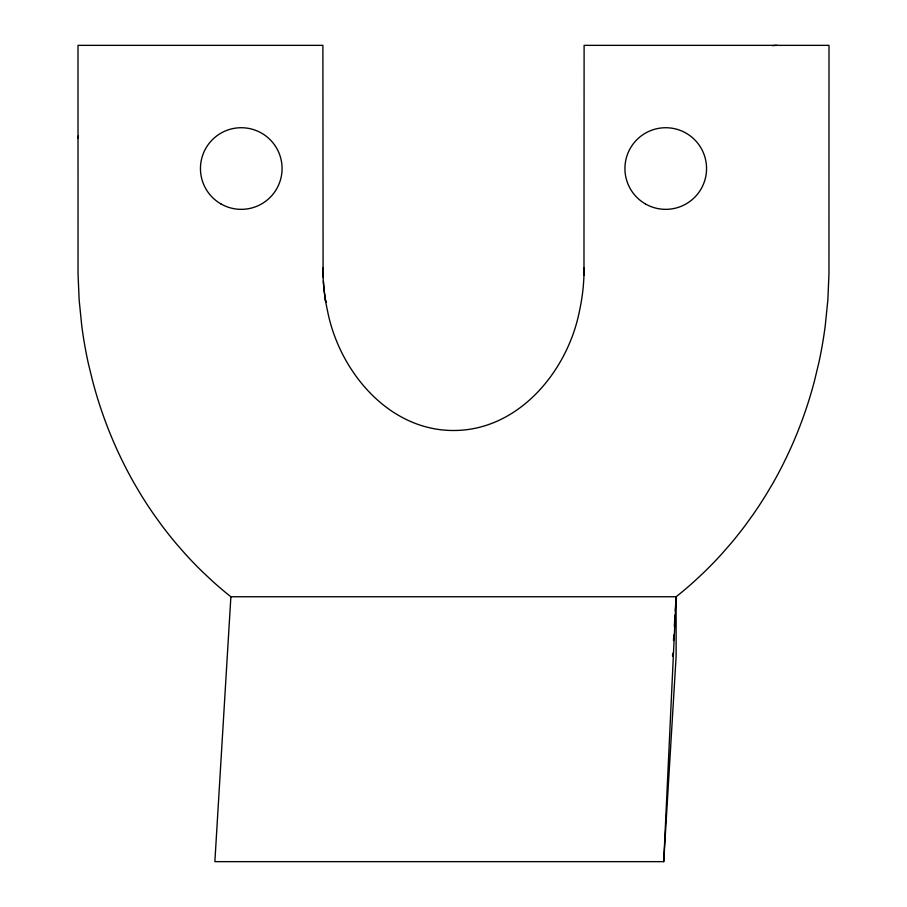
<?xml version="1.0" encoding="UTF-8"?>
<svg xmlns="http://www.w3.org/2000/svg" width="907" height="907" viewBox="0 0 907 907"><rect width="100%" height="100%" fill="white"/><g stroke="black" fill="none" stroke-linecap="round" stroke-linejoin="round"><path stroke-width="1.36" d="M583.972 275.309L584.108 45.35L828.998 45.35L828.964 273.789L827.853 299.956L825.211 326.044A442.423 442.423 0 0 1 818.658 363.514L814.52 380.668A424.691 424.691 0 0 1 772.968 483.148L766.687 493.703A405.758 405.758 0 0 1 753.15 514.45L745.849 524.597A396.076 396.076 0 0 1 730.146 544.37L721.734 553.962A386.654 386.654 0 0 1 703.798 572.487L694.274 581.387A378.162 378.162 0 0 1 676.123 596.749L230.877 596.749A378.162 378.162 0 0 1 212.726 581.387L203.202 572.487A386.654 386.654 0 0 1 185.266 553.962L176.854 544.359A396.076 396.076 0 0 1 161.151 524.597L153.85 514.45A405.758 405.758 0 0 1 140.324 493.703L134.089 483.125A424.691 424.691 0 0 1 92.548 380.645L88.342 363.514A442.423 442.423 0 0 1 81.789 326.044L79.147 299.956L78.036 273.789L78.002 45.35L322.892 45.35L323.096 277.191M663.72 861.65L676.123 596.749L676.123 656.294L663.72 861.65L214.868 861.65L230.877 596.749M672.541 656.124L672.711 653.289M673.482 640.569L673.822 634.911M674.332 626.431L675.012 615.127M675.273 610.887L676.123 596.749M325.103 297.791L325.828 302.292A14.863 14.863 0 0 0 325.182 299.866M324.989 297.031L324.298 291.748M324.207 291L323.323 281.136M584.085 267.973A200.062 200.062 0 0 1 579.482 310.942C567.759 371.031 518.725 430.576 453.5 430.496C388.275 430.564 339.229 371.031 327.529 310.942A200.062 200.062 0 0 1 322.915 267.973M772.628 45.679A29.682 29.682 0 0 1 777.05 45.35M78.002 138.374A7.426 7.426 0 0 1 78.456 135.835M220.855 203.882A40.815 40.815 0 0 0 282.077 168.532A40.815 40.815 0 0 0 220.855 133.193A40.815 40.815 0 0 0 220.855 203.882M645.331 203.882A40.815 40.815 0 0 0 706.553 168.532A40.815 40.815 0 0 0 645.331 133.193A40.815 40.815 0 0 0 645.331 203.882"/></g></svg>
